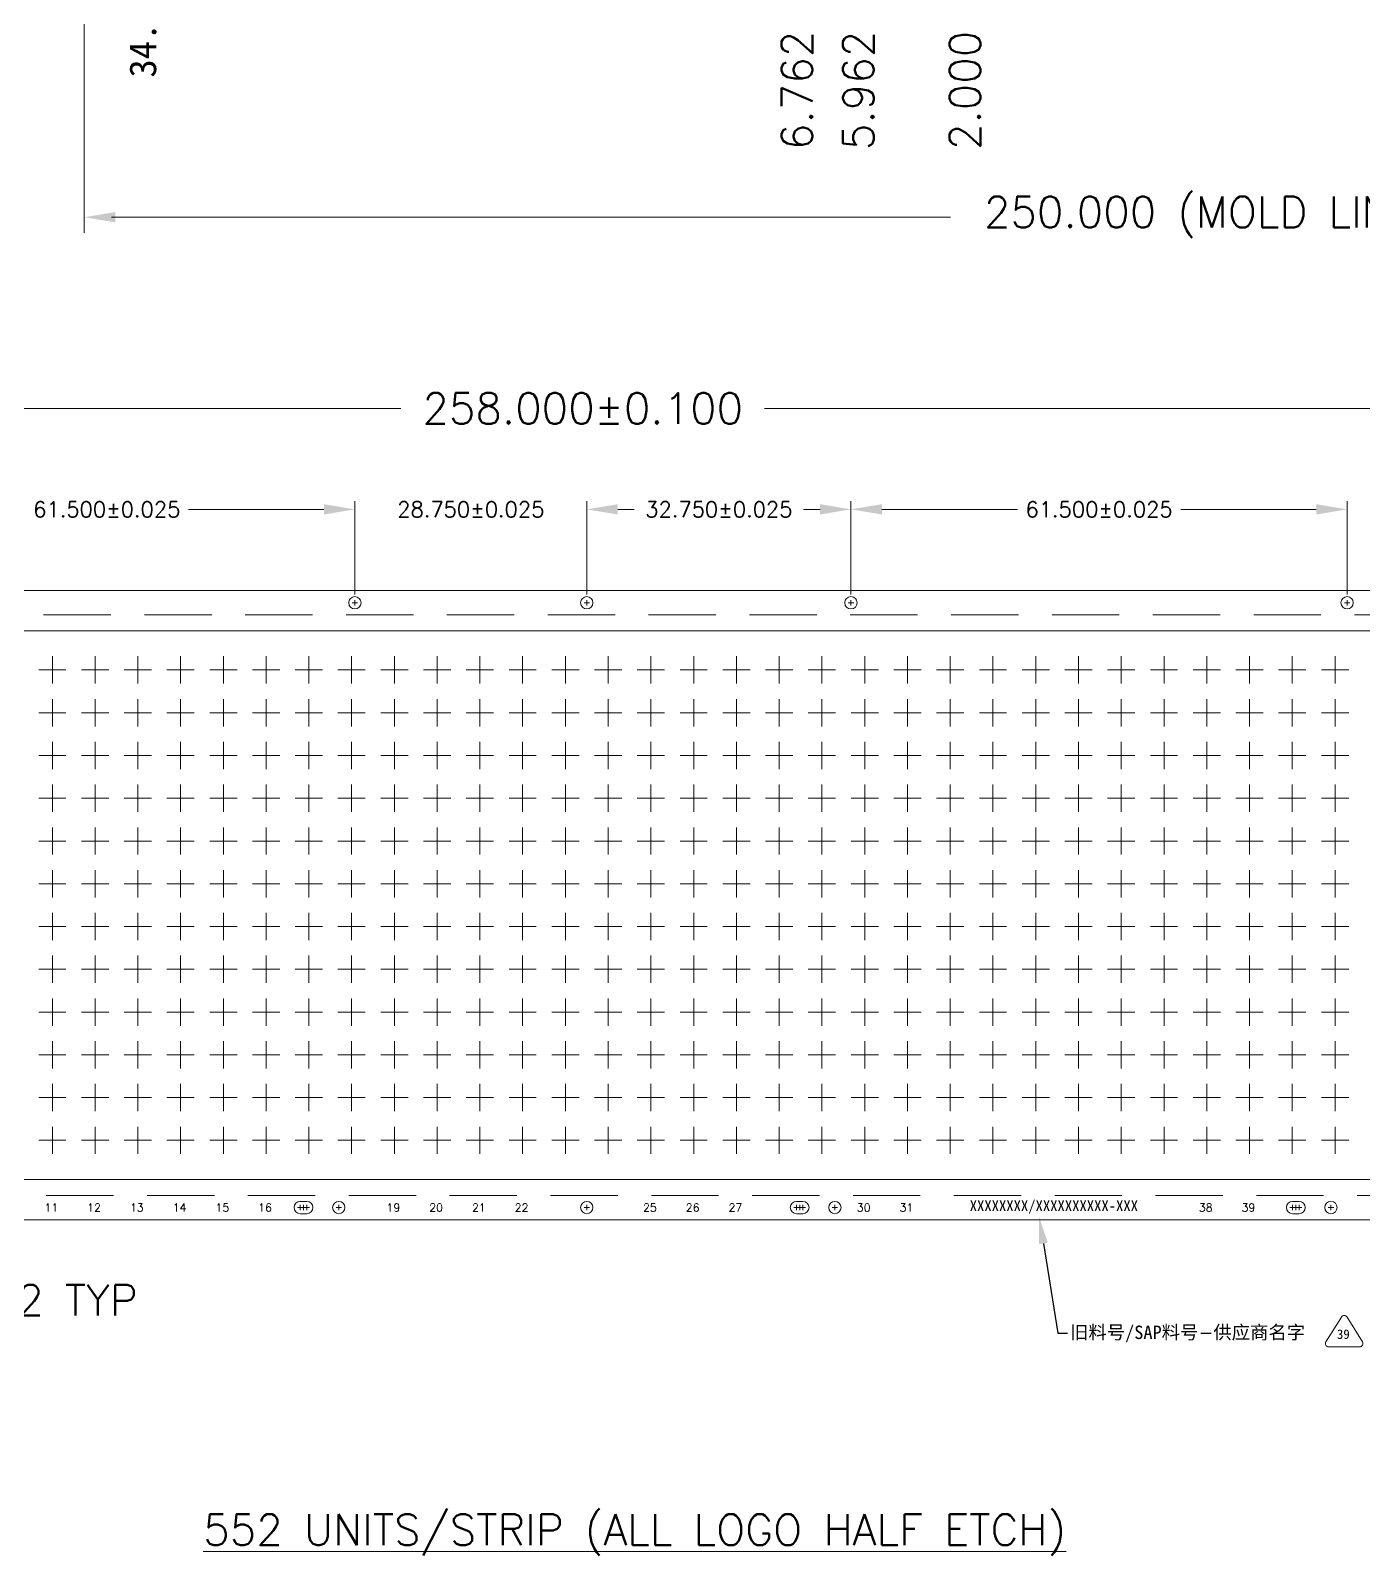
# Model space of a CAD drawing. Extents: x 360 to 479, y -156 to -9.
# Drawn here: x 385.5 to 435.1, y -156.3 to -99.6 of the extents above; entities that cross this region are included whole.
import ezdxf
from ezdxf import colors
from ezdxf.entities.mleader import LeaderData, LeaderLine
from ezdxf.math import Vec2, Vec3

# ---------------------------------------------------------------- set-up
doc = ezdxf.new("R2010")
doc.units = 0
doc.header["$LTSCALE"] = 5
doc.header["$MEASUREMENT"] = 0
doc.header["$PDMODE"] = 3
doc.linetypes.add('CENTER', pattern=[2, 1.25, -0.25, 0.25, -0.25])
doc.linetypes.add('DASHED', pattern=[0.75, 0.5, -0.25])
doc.layers.get('Defpoints').update_dxf_attribs({"linetype": 'CONTINUOUS'})
for name, color, linetype in [('1', 7, 'CONTINUOUS'), ('1D', 4, 'CONTINUOUS'), ('center', 1, 'CONTINUOUS'), ('标注', 4, 'CONTINUOUS')]:
    doc.layers.add(name, color=color, linetype=linetype)
doc.layers.add('尺寸线层', color=3, linetype='CONTINUOUS', lineweight=18)
doc.styles.add('SIMPLEX', font='SIMPLEX')
doc.styles.get("Standard").update_dxf_attribs({"font": 'romans.shx', "bigfont": 'bigfont.shx'})
doc.styles.add('宋体', font='SimSun.ttf')
doc.dimstyles.new('副本Standard', dxfattribs={"dimtxt": 0.05, "dimasz": 0.05, "dimexe": 0.07, "dimexo": 0.07, "dimgap": 0.07, "dimtad": 1, "dimzin": 1, "dimdsep": 46, "dimtxsty": 'SIMPLEX', "dimcen": 0.1, "dimclrd": 256, "dimclre": 256, "dimclrt": 256, "dimadec": 0, "dimazin": 0, "dimtfac": 1, "dimtofl": 0, "dimtmove": 0, "dimatfit": 0, "dimfxl": 1, "dimlwd": -1, "dimlwe": -1, "dimarcsym": 0})

# ---------------------------------------------------------------- blocks, each defined once
blk = doc.blocks.new('*D35')
at = {"layer": 'Defpoints', "color": 0, "transparency": 16777216}
for p in [(3239.564, -274.423), (3204.814, -346.911), (3206.996, -355.134)]:
    blk.add_point(p, dxfattribs=at)
at = {"layer": '标注', "lineweight": 0, "transparency": 16777216}
for p, q in [((3204.814, -346.936), (3204.814, -351.134)), ((3204.814, -351.134), (3206.996, -353.134)), ((3206.996, -353.134), (3206.996, -355.134))]:
    blk.add_line(p, q, dxfattribs=at)
at = {"layer": '标注', "lineweight": 0, "transparency": 16777216, "insert": (3206.996, -357.251), "char_height": 1, "attachment_point": 5, "rotation": 90, "style": '宋体'}
blk.add_mtext('34.750', dxfattribs=at)

msp = doc.modelspace()

# ---------------------------------------------------------------- linework, layer by layer
at = {"layer": '1', "lineweight": 0}
msp.add_lwpolyline([(444.4489, -143.8257), (367.6489, -143.8257), (367.3489, -143.5257), (367.3489, -140.3757), (367.9789, -140.3757, 0.4142136), (368.0989, -140.2557), (368.0989, -134.4957, 0.4142136), (367.9789, -134.3757), (367.3489, -134.3757), (367.3489, -129.8757), (367.9789, -129.8757, 0.4142136), (368.0989, -129.7557), (368.0989, -123.9957, 0.4142136), (367.9789, -123.8757), (367.3489, -123.8757), (367.3489, -120.7257), (367.6489, -120.4257), (444.4489, -120.4257)], format="xyb", dxfattribs=at)
for points in [[(395.7853, -143.6007, 1), (395.7853, -143.1435), (395.5453, -143.1435, 1), (395.5453, -143.6007)], [(414.2353, -143.6007, 1), (414.2353, -143.1435), (413.9953, -143.1435, 1), (413.9953, -143.6007)], [(432.6853, -143.6007, 1), (432.6853, -143.1435), (432.4453, -143.1435, 1), (432.4453, -143.6007)]]:
    msp.add_lwpolyline(points, format="xyb", close=True, dxfattribs=at)
for centre in [(397.5739, -120.8793), (406.1989, -120.8793), (416.0239, -120.8793), (434.4739, -120.8793), (396.9739, -143.3721), (406.1989, -143.3721), (415.4239, -143.3721), (433.8739, -143.3721)]:
    msp.add_circle(centre, 0.2286, dxfattribs=at)
at = {"layer": '1D', "lineweight": 0}
for p, q in [((397.5739, -120.9793), (397.5739, -120.7793)), ((406.1989, -120.9793), (406.1989, -120.7793)), ((416.0239, -120.9793), (416.0239, -120.7793)), ((434.4739, -120.9793), (434.4739, -120.7793)), ((397.4739, -120.8793), (397.6739, -120.8793)), ((406.0989, -120.8793), (406.2989, -120.8793)), ((415.9239, -120.8793), (416.1239, -120.8793)), ((434.3739, -120.8793), (434.5739, -120.8793)), ((395.4453, -143.3721), (395.6453, -143.3721)), ((395.5453, -143.4721), (395.5453, -143.2721)), ((395.5653, -143.3721), (395.7653, -143.3721)), ((395.6653, -143.4721), (395.6653, -143.2721)), ((395.6853, -143.3721), (395.8853, -143.3721)), ((395.7853, -143.4721), (395.7853, -143.2721)), ((396.8739, -143.3721), (397.0739, -143.3721)), ((396.9739, -143.4721), (396.9739, -143.2721)), ((406.0989, -143.3721), (406.2989, -143.3721)), ((406.1989, -143.4721), (406.1989, -143.2721)), ((413.8953, -143.3721), (414.0953, -143.3721)), ((413.9953, -143.4721), (413.9953, -143.2721)), ((414.0153, -143.3721), (414.2153, -143.3721)), ((414.1153, -143.4721), (414.1153, -143.2721)), ((414.1353, -143.3721), (414.3353, -143.3721)), ((414.2353, -143.4721), (414.2353, -143.2721)), ((415.3239, -143.3721), (415.5239, -143.3721)), ((415.4239, -143.4721), (415.4239, -143.2721)), ((432.3453, -143.3721), (432.5453, -143.3721)), ((432.4453, -143.4721), (432.4453, -143.2721)), ((432.4653, -143.3721), (432.6653, -143.3721)), ((432.5653, -143.4721), (432.5653, -143.2721)), ((432.5853, -143.3721), (432.7853, -143.3721)), ((432.6853, -143.4721), (432.6853, -143.2721)), ((433.7739, -143.3721), (433.9739, -143.3721)), ((433.8739, -143.4721), (433.8739, -143.2721))]:
    msp.add_line(p, q, dxfattribs=at)
at = {"layer": '1D', "linetype": 'DASHED', "lineweight": 0}
msp.add_lwpolyline([(444.7489, -121.3257), (367.3489, -121.3257), (367.3489, -142.9257), (444.7489, -142.9257)], dxfattribs=at)
at = {"layer": '1D', "lineweight": 0}
msp.add_lwpolyline([(368.9989, -121.9257), (443.3989, -121.9257), (443.3989, -142.3257), (368.9989, -142.3257)], close=True, dxfattribs=at)
at = {"layer": 'center', "linetype": 'CENTER', "lineweight": 0}
for p, q in [((386.3239, -122.8735), (386.3239, -123.8879)), ((387.9139, -122.8735), (387.9139, -123.8879)), ((389.5039, -122.8735), (389.5039, -123.8879)), ((391.0939, -122.8735), (391.0939, -123.8879)), ((392.6839, -122.8735), (392.6839, -123.8879)), ((394.2739, -122.8735), (394.2739, -123.8879)), ((395.8639, -122.8735), (395.8639, -123.8879)), ((397.4539, -122.8735), (397.4539, -123.8879)), ((399.0439, -122.8735), (399.0439, -123.8879)), ((400.6339, -122.8735), (400.6339, -123.8879)), ((402.2239, -122.8735), (402.2239, -123.8879)), ((403.8139, -122.8735), (403.8139, -123.8879)), ((405.4039, -122.8735), (405.4039, -123.8879)), ((406.9939, -122.8735), (406.9939, -123.8879)), ((408.5839, -122.8735), (408.5839, -123.8879)), ((410.1739, -122.8735), (410.1739, -123.8879)), ((411.7639, -122.8735), (411.7639, -123.8879)), ((413.3539, -122.8735), (413.3539, -123.8879)), ((414.9439, -122.8735), (414.9439, -123.8879)), ((416.5339, -122.8735), (416.5339, -123.8879)), ((418.1239, -122.8735), (418.1239, -123.8879)), ((419.7139, -122.8735), (419.7139, -123.8879)), ((421.3039, -122.8735), (421.3039, -123.8879)), ((422.8939, -122.8735), (422.8939, -123.8879)), ((424.4839, -122.8735), (424.4839, -123.8879)), ((426.0739, -122.8735), (426.0739, -123.8879)), ((427.6639, -122.8735), (427.6639, -123.8879)), ((429.2539, -122.8735), (429.2539, -123.8879)), ((430.8439, -122.8735), (430.8439, -123.8879)), ((432.4339, -122.8735), (432.4339, -123.8879)), ((434.0239, -122.8735), (434.0239, -123.8879)), ((385.8167, -123.3807), (386.8311, -123.3807)), ((387.4067, -123.3807), (388.4211, -123.3807)), ((388.9967, -123.3807), (390.0111, -123.3807)), ((390.5867, -123.3807), (391.6011, -123.3807)), ((392.1767, -123.3807), (393.1911, -123.3807)), ((393.7667, -123.3807), (394.7811, -123.3807)), ((395.3567, -123.3807), (396.3711, -123.3807)), ((396.9467, -123.3807), (397.9611, -123.3807)), ((398.5367, -123.3807), (399.5511, -123.3807)), ((400.1267, -123.3807), (401.1411, -123.3807)), ((401.7167, -123.3807), (402.7311, -123.3807)), ((403.3067, -123.3807), (404.3211, -123.3807)), ((404.8967, -123.3807), (405.9111, -123.3807)), ((406.4867, -123.3807), (407.5011, -123.3807)), ((408.0767, -123.3807), (409.0911, -123.3807)), ((409.6667, -123.3807), (410.6811, -123.3807)), ((411.2567, -123.3807), (412.2711, -123.3807)), ((412.8467, -123.3807), (413.8611, -123.3807)), ((414.4367, -123.3807), (415.4511, -123.3807)), ((416.0267, -123.3807), (417.0411, -123.3807)), ((417.6167, -123.3807), (418.6311, -123.3807)), ((419.2067, -123.3807), (420.2211, -123.3807)), ((420.7967, -123.3807), (421.8111, -123.3807)), ((422.3867, -123.3807), (423.4011, -123.3807)), ((423.9767, -123.3807), (424.9911, -123.3807)), ((425.5667, -123.3807), (426.5811, -123.3807)), ((427.1567, -123.3807), (428.1711, -123.3807)), ((428.7467, -123.3807), (429.7611, -123.3807)), ((430.3367, -123.3807), (431.3511, -123.3807)), ((431.9267, -123.3807), (432.9411, -123.3807)), ((433.5167, -123.3807), (434.5311, -123.3807)), ((386.3239, -124.4635), (386.3239, -125.4779)), ((387.9139, -124.4635), (387.9139, -125.4779)), ((389.5039, -124.4635), (389.5039, -125.4779)), ((391.0939, -124.4635), (391.0939, -125.4779)), ((392.6839, -124.4635), (392.6839, -125.4779)), ((394.2739, -124.4635), (394.2739, -125.4779)), ((395.8639, -124.4635), (395.8639, -125.4779)), ((397.4539, -124.4635), (397.4539, -125.4779)), ((399.0439, -124.4635), (399.0439, -125.4779)), ((400.6339, -124.4635), (400.6339, -125.4779)), ((402.2239, -124.4635), (402.2239, -125.4779)), ((403.8139, -124.4635), (403.8139, -125.4779)), ((405.4039, -124.4635), (405.4039, -125.4779)), ((406.9939, -124.4635), (406.9939, -125.4779)), ((408.5839, -124.4635), (408.5839, -125.4779)), ((410.1739, -124.4635), (410.1739, -125.4779)), ((411.7639, -124.4635), (411.7639, -125.4779)), ((413.3539, -124.4635), (413.3539, -125.4779)), ((414.9439, -124.4635), (414.9439, -125.4779)), ((416.5339, -124.4635), (416.5339, -125.4779)), ((418.1239, -124.4635), (418.1239, -125.4779)), ((419.7139, -124.4635), (419.7139, -125.4779)), ((421.3039, -124.4635), (421.3039, -125.4779)), ((422.8939, -124.4635), (422.8939, -125.4779)), ((424.4839, -124.4635), (424.4839, -125.4779)), ((426.0739, -124.4635), (426.0739, -125.4779)), ((427.6639, -124.4635), (427.6639, -125.4779)), ((429.2539, -124.4635), (429.2539, -125.4779)), ((430.8439, -124.4635), (430.8439, -125.4779)), ((432.4339, -124.4635), (432.4339, -125.4779)), ((434.0239, -124.4635), (434.0239, -125.4779)), ((385.8167, -124.9707), (386.8311, -124.9707)), ((387.4067, -124.9707), (388.4211, -124.9707)), ((388.9967, -124.9707), (390.0111, -124.9707)), ((390.5867, -124.9707), (391.6011, -124.9707)), ((392.1767, -124.9707), (393.1911, -124.9707)), ((393.7667, -124.9707), (394.7811, -124.9707)), ((395.3567, -124.9707), (396.3711, -124.9707)), ((396.9467, -124.9707), (397.9611, -124.9707)), ((398.5367, -124.9707), (399.5511, -124.9707)), ((400.1267, -124.9707), (401.1411, -124.9707)), ((401.7167, -124.9707), (402.7311, -124.9707)), ((403.3067, -124.9707), (404.3211, -124.9707)), ((404.8967, -124.9707), (405.9111, -124.9707)), ((406.4867, -124.9707), (407.5011, -124.9707)), ((408.0767, -124.9707), (409.0911, -124.9707)), ((409.6667, -124.9707), (410.6811, -124.9707)), ((411.2567, -124.9707), (412.2711, -124.9707)), ((412.8467, -124.9707), (413.8611, -124.9707)), ((414.4367, -124.9707), (415.4511, -124.9707)), ((416.0267, -124.9707), (417.0411, -124.9707)), ((417.6167, -124.9707), (418.6311, -124.9707)), ((419.2067, -124.9707), (420.2211, -124.9707)), ((420.7967, -124.9707), (421.8111, -124.9707)), ((422.3867, -124.9707), (423.4011, -124.9707)), ((423.9767, -124.9707), (424.9911, -124.9707)), ((425.5667, -124.9707), (426.5811, -124.9707)), ((427.1567, -124.9707), (428.1711, -124.9707)), ((428.7467, -124.9707), (429.7611, -124.9707)), ((430.3367, -124.9707), (431.3511, -124.9707)), ((431.9267, -124.9707), (432.9411, -124.9707)), ((433.5167, -124.9707), (434.5311, -124.9707)), ((386.3239, -126.0535), (386.3239, -127.0679)), ((387.9139, -126.0535), (387.9139, -127.0679)), ((389.5039, -126.0535), (389.5039, -127.0679)), ((391.0939, -126.0535), (391.0939, -127.0679)), ((392.6839, -126.0535), (392.6839, -127.0679)), ((394.2739, -126.0535), (394.2739, -127.0679)), ((395.8639, -126.0535), (395.8639, -127.0679)), ((397.4539, -126.0535), (397.4539, -127.0679)), ((399.0439, -126.0535), (399.0439, -127.0679)), ((400.6339, -126.0535), (400.6339, -127.0679)), ((402.2239, -126.0535), (402.2239, -127.0679)), ((403.8139, -126.0535), (403.8139, -127.0679)), ((405.4039, -126.0535), (405.4039, -127.0679)), ((406.9939, -126.0535), (406.9939, -127.0679)), ((408.5839, -126.0535), (408.5839, -127.0679)), ((410.1739, -126.0535), (410.1739, -127.0679)), ((411.7639, -126.0535), (411.7639, -127.0679)), ((413.3539, -126.0535), (413.3539, -127.0679)), ((414.9439, -126.0535), (414.9439, -127.0679)), ((416.5339, -126.0535), (416.5339, -127.0679)), ((418.1239, -126.0535), (418.1239, -127.0679)), ((419.7139, -126.0535), (419.7139, -127.0679)), ((421.3039, -126.0535), (421.3039, -127.0679)), ((422.8939, -126.0535), (422.8939, -127.0679)), ((424.4839, -126.0535), (424.4839, -127.0679)), ((426.0739, -126.0535), (426.0739, -127.0679)), ((427.6639, -126.0535), (427.6639, -127.0679)), ((429.2539, -126.0535), (429.2539, -127.0679)), ((430.8439, -126.0535), (430.8439, -127.0679)), ((432.4339, -126.0535), (432.4339, -127.0679)), ((434.0239, -126.0535), (434.0239, -127.0679)), ((385.8167, -126.5607), (386.8311, -126.5607)), ((387.4067, -126.5607), (388.4211, -126.5607)), ((388.9967, -126.5607), (390.0111, -126.5607)), ((390.5867, -126.5607), (391.6011, -126.5607)), ((392.1767, -126.5607), (393.1911, -126.5607)), ((393.7667, -126.5607), (394.7811, -126.5607)), ((395.3567, -126.5607), (396.3711, -126.5607)), ((396.9467, -126.5607), (397.9611, -126.5607)), ((398.5367, -126.5607), (399.5511, -126.5607)), ((400.1267, -126.5607), (401.1411, -126.5607)), ((401.7167, -126.5607), (402.7311, -126.5607)), ((403.3067, -126.5607), (404.3211, -126.5607)), ((404.8967, -126.5607), (405.9111, -126.5607)), ((406.4867, -126.5607), (407.5011, -126.5607)), ((408.0767, -126.5607), (409.0911, -126.5607)), ((409.6667, -126.5607), (410.6811, -126.5607)), ((411.2567, -126.5607), (412.2711, -126.5607)), ((412.8467, -126.5607), (413.8611, -126.5607)), ((414.4367, -126.5607), (415.4511, -126.5607)), ((416.0267, -126.5607), (417.0411, -126.5607)), ((417.6167, -126.5607), (418.6311, -126.5607)), ((419.2067, -126.5607), (420.2211, -126.5607)), ((420.7967, -126.5607), (421.8111, -126.5607)), ((422.3867, -126.5607), (423.4011, -126.5607)), ((423.9767, -126.5607), (424.9911, -126.5607)), ((425.5667, -126.5607), (426.5811, -126.5607)), ((427.1567, -126.5607), (428.1711, -126.5607)), ((428.7467, -126.5607), (429.7611, -126.5607)), ((430.3367, -126.5607), (431.3511, -126.5607)), ((431.9267, -126.5607), (432.9411, -126.5607)), ((433.5167, -126.5607), (434.5311, -126.5607)), ((385.8167, -128.1507), (386.8311, -128.1507)), ((386.3239, -127.6435), (386.3239, -128.6579)), ((387.4067, -128.1507), (388.4211, -128.1507)), ((387.9139, -127.6435), (387.9139, -128.6579)), ((388.9967, -128.1507), (390.0111, -128.1507)), ((389.5039, -127.6435), (389.5039, -128.6579)), ((390.5867, -128.1507), (391.6011, -128.1507)), ((391.0939, -127.6435), (391.0939, -128.6579)), ((392.1767, -128.1507), (393.1911, -128.1507)), ((392.6839, -127.6435), (392.6839, -128.6579)), ((393.7667, -128.1507), (394.7811, -128.1507)), ((394.2739, -127.6435), (394.2739, -128.6579)), ((395.3567, -128.1507), (396.3711, -128.1507)), ((395.8639, -127.6435), (395.8639, -128.6579)), ((396.9467, -128.1507), (397.9611, -128.1507)), ((397.4539, -127.6435), (397.4539, -128.6579)), ((398.5367, -128.1507), (399.5511, -128.1507)), ((399.0439, -127.6435), (399.0439, -128.6579)), ((400.1267, -128.1507), (401.1411, -128.1507)), ((400.6339, -127.6435), (400.6339, -128.6579)), ((401.7167, -128.1507), (402.7311, -128.1507)), ((402.2239, -127.6435), (402.2239, -128.6579)), ((403.3067, -128.1507), (404.3211, -128.1507)), ((403.8139, -127.6435), (403.8139, -128.6579)), ((404.8967, -128.1507), (405.9111, -128.1507)), ((405.4039, -127.6435), (405.4039, -128.6579)), ((406.4867, -128.1507), (407.5011, -128.1507)), ((406.9939, -127.6435), (406.9939, -128.6579)), ((408.0767, -128.1507), (409.0911, -128.1507)), ((408.5839, -127.6435), (408.5839, -128.6579)), ((409.6667, -128.1507), (410.6811, -128.1507)), ((410.1739, -127.6435), (410.1739, -128.6579)), ((411.2567, -128.1507), (412.2711, -128.1507)), ((411.7639, -127.6435), (411.7639, -128.6579)), ((412.8467, -128.1507), (413.8611, -128.1507)), ((413.3539, -127.6435), (413.3539, -128.6579)), ((414.4367, -128.1507), (415.4511, -128.1507)), ((414.9439, -127.6435), (414.9439, -128.6579)), ((416.0267, -128.1507), (417.0411, -128.1507)), ((416.5339, -127.6435), (416.5339, -128.6579)), ((417.6167, -128.1507), (418.6311, -128.1507)), ((418.1239, -127.6435), (418.1239, -128.6579)), ((419.2067, -128.1507), (420.2211, -128.1507)), ((419.7139, -127.6435), (419.7139, -128.6579)), ((420.7967, -128.1507), (421.8111, -128.1507)), ((421.3039, -127.6435), (421.3039, -128.6579)), ((422.3867, -128.1507), (423.4011, -128.1507)), ((422.8939, -127.6435), (422.8939, -128.6579)), ((423.9767, -128.1507), (424.9911, -128.1507)), ((424.4839, -127.6435), (424.4839, -128.6579)), ((425.5667, -128.1507), (426.5811, -128.1507)), ((426.0739, -127.6435), (426.0739, -128.6579)), ((427.1567, -128.1507), (428.1711, -128.1507)), ((427.6639, -127.6435), (427.6639, -128.6579)), ((428.7467, -128.1507), (429.7611, -128.1507)), ((429.2539, -127.6435), (429.2539, -128.6579)), ((430.3367, -128.1507), (431.3511, -128.1507)), ((430.8439, -127.6435), (430.8439, -128.6579)), ((431.9267, -128.1507), (432.9411, -128.1507)), ((432.4339, -127.6435), (432.4339, -128.6579)), ((433.5167, -128.1507), (434.5311, -128.1507)), ((434.0239, -127.6435), (434.0239, -128.6579)), ((386.3239, -129.2335), (386.3239, -130.2479)), ((387.9139, -129.2335), (387.9139, -130.2479)), ((389.5039, -129.2335), (389.5039, -130.2479)), ((391.0939, -129.2335), (391.0939, -130.2479)), ((392.6839, -129.2335), (392.6839, -130.2479)), ((394.2739, -129.2335), (394.2739, -130.2479)), ((395.8639, -129.2335), (395.8639, -130.2479)), ((397.4539, -129.2335), (397.4539, -130.2479)), ((399.0439, -129.2335), (399.0439, -130.2479)), ((400.6339, -129.2335), (400.6339, -130.2479)), ((402.2239, -129.2335), (402.2239, -130.2479)), ((403.8139, -129.2335), (403.8139, -130.2479)), ((405.4039, -129.2335), (405.4039, -130.2479)), ((406.9939, -129.2335), (406.9939, -130.2479)), ((408.5839, -129.2335), (408.5839, -130.2479)), ((410.1739, -129.2335), (410.1739, -130.2479)), ((411.7639, -129.2335), (411.7639, -130.2479)), ((413.3539, -129.2335), (413.3539, -130.2479)), ((414.9439, -129.2335), (414.9439, -130.2479)), ((416.5339, -129.2335), (416.5339, -130.2479)), ((418.1239, -129.2335), (418.1239, -130.2479)), ((419.7139, -129.2335), (419.7139, -130.2479)), ((421.3039, -129.2335), (421.3039, -130.2479)), ((422.8939, -129.2335), (422.8939, -130.2479)), ((424.4839, -129.2335), (424.4839, -130.2479)), ((426.0739, -129.2335), (426.0739, -130.2479)), ((427.6639, -129.2335), (427.6639, -130.2479)), ((429.2539, -129.2335), (429.2539, -130.2479)), ((430.8439, -129.2335), (430.8439, -130.2479)), ((432.4339, -129.2335), (432.4339, -130.2479)), ((434.0239, -129.2335), (434.0239, -130.2479)), ((385.8167, -129.7407), (386.8311, -129.7407)), ((387.4067, -129.7407), (388.4211, -129.7407)), ((388.9967, -129.7407), (390.0111, -129.7407)), ((390.5867, -129.7407), (391.6011, -129.7407)), ((392.1767, -129.7407), (393.1911, -129.7407)), ((393.7667, -129.7407), (394.7811, -129.7407)), ((395.3567, -129.7407), (396.3711, -129.7407)), ((396.9467, -129.7407), (397.9611, -129.7407)), ((398.5367, -129.7407), (399.5511, -129.7407)), ((400.1267, -129.7407), (401.1411, -129.7407)), ((401.7167, -129.7407), (402.7311, -129.7407)), ((403.3067, -129.7407), (404.3211, -129.7407)), ((404.8967, -129.7407), (405.9111, -129.7407)), ((406.4867, -129.7407), (407.5011, -129.7407)), ((408.0767, -129.7407), (409.0911, -129.7407)), ((409.6667, -129.7407), (410.6811, -129.7407)), ((411.2567, -129.7407), (412.2711, -129.7407)), ((412.8467, -129.7407), (413.8611, -129.7407)), ((414.4367, -129.7407), (415.4511, -129.7407)), ((416.0267, -129.7407), (417.0411, -129.7407)), ((417.6167, -129.7407), (418.6311, -129.7407)), ((419.2067, -129.7407), (420.2211, -129.7407)), ((420.7967, -129.7407), (421.8111, -129.7407)), ((422.3867, -129.7407), (423.4011, -129.7407)), ((423.9767, -129.7407), (424.9911, -129.7407)), ((425.5667, -129.7407), (426.5811, -129.7407)), ((427.1567, -129.7407), (428.1711, -129.7407)), ((428.7467, -129.7407), (429.7611, -129.7407)), ((430.3367, -129.7407), (431.3511, -129.7407)), ((431.9267, -129.7407), (432.9411, -129.7407)), ((433.5167, -129.7407), (434.5311, -129.7407)), ((386.3239, -130.8235), (386.3239, -131.8379)), ((387.9139, -130.8235), (387.9139, -131.8379)), ((389.5039, -130.8235), (389.5039, -131.8379)), ((391.0939, -130.8235), (391.0939, -131.8379)), ((392.6839, -130.8235), (392.6839, -131.8379)), ((394.2739, -130.8235), (394.2739, -131.8379)), ((395.8639, -130.8235), (395.8639, -131.8379)), ((397.4539, -130.8235), (397.4539, -131.8379)), ((399.0439, -130.8235), (399.0439, -131.8379)), ((400.6339, -130.8235), (400.6339, -131.8379)), ((402.2239, -130.8235), (402.2239, -131.8379)), ((403.8139, -130.8235), (403.8139, -131.8379)), ((405.4039, -130.8235), (405.4039, -131.8379)), ((406.9939, -130.8235), (406.9939, -131.8379)), ((408.5839, -130.8235), (408.5839, -131.8379)), ((410.1739, -130.8235), (410.1739, -131.8379)), ((411.7639, -130.8235), (411.7639, -131.8379)), ((413.3539, -130.8235), (413.3539, -131.8379)), ((414.9439, -130.8235), (414.9439, -131.8379)), ((416.5339, -130.8235), (416.5339, -131.8379)), ((418.1239, -130.8235), (418.1239, -131.8379)), ((419.7139, -130.8235), (419.7139, -131.8379)), ((421.3039, -130.8235), (421.3039, -131.8379)), ((422.8939, -130.8235), (422.8939, -131.8379)), ((424.4839, -130.8235), (424.4839, -131.8379)), ((426.0739, -130.8235), (426.0739, -131.8379)), ((427.6639, -130.8235), (427.6639, -131.8379)), ((429.2539, -130.8235), (429.2539, -131.8379)), ((430.8439, -130.8235), (430.8439, -131.8379)), ((432.4339, -130.8235), (432.4339, -131.8379)), ((434.0239, -130.8235), (434.0239, -131.8379)), ((385.8167, -131.3307), (386.8311, -131.3307)), ((387.4067, -131.3307), (388.4211, -131.3307)), ((388.9967, -131.3307), (390.0111, -131.3307)), ((390.5867, -131.3307), (391.6011, -131.3307)), ((392.1767, -131.3307), (393.1911, -131.3307)), ((393.7667, -131.3307), (394.7811, -131.3307)), ((395.3567, -131.3307), (396.3711, -131.3307)), ((396.9467, -131.3307), (397.9611, -131.3307)), ((398.5367, -131.3307), (399.5511, -131.3307)), ((400.1267, -131.3307), (401.1411, -131.3307)), ((401.7167, -131.3307), (402.7311, -131.3307)), ((403.3067, -131.3307), (404.3211, -131.3307)), ((404.8967, -131.3307), (405.9111, -131.3307)), ((406.4867, -131.3307), (407.5011, -131.3307)), ((408.0767, -131.3307), (409.0911, -131.3307)), ((409.6667, -131.3307), (410.6811, -131.3307)), ((411.2567, -131.3307), (412.2711, -131.3307)), ((412.8467, -131.3307), (413.8611, -131.3307)), ((414.4367, -131.3307), (415.4511, -131.3307)), ((416.0267, -131.3307), (417.0411, -131.3307)), ((417.6167, -131.3307), (418.6311, -131.3307)), ((419.2067, -131.3307), (420.2211, -131.3307)), ((420.7967, -131.3307), (421.8111, -131.3307)), ((422.3867, -131.3307), (423.4011, -131.3307)), ((423.9767, -131.3307), (424.9911, -131.3307)), ((425.5667, -131.3307), (426.5811, -131.3307)), ((427.1567, -131.3307), (428.1711, -131.3307)), ((428.7467, -131.3307), (429.7611, -131.3307)), ((430.3367, -131.3307), (431.3511, -131.3307)), ((431.9267, -131.3307), (432.9411, -131.3307)), ((433.5167, -131.3307), (434.5311, -131.3307)), ((386.3239, -132.4135), (386.3239, -133.4279)), ((387.9139, -132.4135), (387.9139, -133.4279)), ((389.5039, -132.4135), (389.5039, -133.4279)), ((391.0939, -132.4135), (391.0939, -133.4279)), ((392.6839, -132.4135), (392.6839, -133.4279)), ((394.2739, -132.4135), (394.2739, -133.4279)), ((395.8639, -132.4135), (395.8639, -133.4279)), ((397.4539, -132.4135), (397.4539, -133.4279)), ((399.0439, -132.4135), (399.0439, -133.4279)), ((400.6339, -132.4135), (400.6339, -133.4279)), ((402.2239, -132.4135), (402.2239, -133.4279)), ((403.8139, -132.4135), (403.8139, -133.4279)), ((405.4039, -132.4135), (405.4039, -133.4279)), ((406.9939, -132.4135), (406.9939, -133.4279)), ((408.5839, -132.4135), (408.5839, -133.4279)), ((410.1739, -132.4135), (410.1739, -133.4279)), ((411.7639, -132.4135), (411.7639, -133.4279)), ((413.3539, -132.4135), (413.3539, -133.4279)), ((414.9439, -132.4135), (414.9439, -133.4279)), ((416.5339, -132.4135), (416.5339, -133.4279)), ((418.1239, -132.4135), (418.1239, -133.4279)), ((419.7139, -132.4135), (419.7139, -133.4279)), ((421.3039, -132.4135), (421.3039, -133.4279)), ((422.8939, -132.4135), (422.8939, -133.4279)), ((424.4839, -132.4135), (424.4839, -133.4279)), ((426.0739, -132.4135), (426.0739, -133.4279)), ((427.6639, -132.4135), (427.6639, -133.4279)), ((429.2539, -132.4135), (429.2539, -133.4279)), ((430.8439, -132.4135), (430.8439, -133.4279)), ((432.4339, -132.4135), (432.4339, -133.4279)), ((434.0239, -132.4135), (434.0239, -133.4279)), ((385.8167, -132.9207), (386.8311, -132.9207)), ((387.4067, -132.9207), (388.4211, -132.9207)), ((388.9967, -132.9207), (390.0111, -132.9207)), ((390.5867, -132.9207), (391.6011, -132.9207)), ((392.1767, -132.9207), (393.1911, -132.9207)), ((393.7667, -132.9207), (394.7811, -132.9207)), ((395.3567, -132.9207), (396.3711, -132.9207)), ((396.9467, -132.9207), (397.9611, -132.9207)), ((398.5367, -132.9207), (399.5511, -132.9207)), ((400.1267, -132.9207), (401.1411, -132.9207)), ((401.7167, -132.9207), (402.7311, -132.9207)), ((403.3067, -132.9207), (404.3211, -132.9207)), ((404.8967, -132.9207), (405.9111, -132.9207)), ((406.4867, -132.9207), (407.5011, -132.9207)), ((408.0767, -132.9207), (409.0911, -132.9207)), ((409.6667, -132.9207), (410.6811, -132.9207)), ((411.2567, -132.9207), (412.2711, -132.9207)), ((412.8467, -132.9207), (413.8611, -132.9207)), ((414.4367, -132.9207), (415.4511, -132.9207)), ((416.0267, -132.9207), (417.0411, -132.9207)), ((417.6167, -132.9207), (418.6311, -132.9207)), ((419.2067, -132.9207), (420.2211, -132.9207)), ((420.7967, -132.9207), (421.8111, -132.9207)), ((422.3867, -132.9207), (423.4011, -132.9207)), ((423.9767, -132.9207), (424.9911, -132.9207)), ((425.5667, -132.9207), (426.5811, -132.9207)), ((427.1567, -132.9207), (428.1711, -132.9207)), ((428.7467, -132.9207), (429.7611, -132.9207)), ((430.3367, -132.9207), (431.3511, -132.9207)), ((431.9267, -132.9207), (432.9411, -132.9207)), ((433.5167, -132.9207), (434.5311, -132.9207)), ((386.3239, -134.0035), (386.3239, -135.0179)), ((387.9139, -134.0035), (387.9139, -135.0179)), ((389.5039, -134.0035), (389.5039, -135.0179)), ((391.0939, -134.0035), (391.0939, -135.0179)), ((392.6839, -134.0035), (392.6839, -135.0179)), ((394.2739, -134.0035), (394.2739, -135.0179)), ((395.8639, -134.0035), (395.8639, -135.0179)), ((397.4539, -134.0035), (397.4539, -135.0179)), ((399.0439, -134.0035), (399.0439, -135.0179)), ((400.6339, -134.0035), (400.6339, -135.0179)), ((402.2239, -134.0035), (402.2239, -135.0179)), ((403.8139, -134.0035), (403.8139, -135.0179)), ((405.4039, -134.0035), (405.4039, -135.0179)), ((406.9939, -134.0035), (406.9939, -135.0179)), ((408.5839, -134.0035), (408.5839, -135.0179)), ((410.1739, -134.0035), (410.1739, -135.0179)), ((411.7639, -134.0035), (411.7639, -135.0179)), ((413.3539, -134.0035), (413.3539, -135.0179)), ((414.9439, -134.0035), (414.9439, -135.0179)), ((416.5339, -134.0035), (416.5339, -135.0179)), ((418.1239, -134.0035), (418.1239, -135.0179)), ((419.7139, -134.0035), (419.7139, -135.0179)), ((421.3039, -134.0035), (421.3039, -135.0179)), ((422.8939, -134.0035), (422.8939, -135.0179)), ((424.4839, -134.0035), (424.4839, -135.0179)), ((426.0739, -134.0035), (426.0739, -135.0179)), ((427.6639, -134.0035), (427.6639, -135.0179)), ((429.2539, -134.0035), (429.2539, -135.0179)), ((430.8439, -134.0035), (430.8439, -135.0179)), ((432.4339, -134.0035), (432.4339, -135.0179)), ((434.0239, -134.0035), (434.0239, -135.0179)), ((385.8167, -134.5107), (386.8311, -134.5107)), ((387.4067, -134.5107), (388.4211, -134.5107)), ((388.9967, -134.5107), (390.0111, -134.5107)), ((390.5867, -134.5107), (391.6011, -134.5107)), ((392.1767, -134.5107), (393.1911, -134.5107)), ((393.7667, -134.5107), (394.7811, -134.5107)), ((395.3567, -134.5107), (396.3711, -134.5107)), ((396.9467, -134.5107), (397.9611, -134.5107)), ((398.5367, -134.5107), (399.5511, -134.5107)), ((400.1267, -134.5107), (401.1411, -134.5107)), ((401.7167, -134.5107), (402.7311, -134.5107)), ((403.3067, -134.5107), (404.3211, -134.5107)), ((404.8967, -134.5107), (405.9111, -134.5107)), ((406.4867, -134.5107), (407.5011, -134.5107)), ((408.0767, -134.5107), (409.0911, -134.5107)), ((409.6667, -134.5107), (410.6811, -134.5107)), ((411.2567, -134.5107), (412.2711, -134.5107)), ((412.8467, -134.5107), (413.8611, -134.5107)), ((414.4367, -134.5107), (415.4511, -134.5107)), ((416.0267, -134.5107), (417.0411, -134.5107)), ((417.6167, -134.5107), (418.6311, -134.5107)), ((419.2067, -134.5107), (420.2211, -134.5107)), ((420.7967, -134.5107), (421.8111, -134.5107)), ((422.3867, -134.5107), (423.4011, -134.5107)), ((423.9767, -134.5107), (424.9911, -134.5107)), ((425.5667, -134.5107), (426.5811, -134.5107)), ((427.1567, -134.5107), (428.1711, -134.5107)), ((428.7467, -134.5107), (429.7611, -134.5107)), ((430.3367, -134.5107), (431.3511, -134.5107)), ((431.9267, -134.5107), (432.9411, -134.5107)), ((433.5167, -134.5107), (434.5311, -134.5107)), ((386.3239, -135.5935), (386.3239, -136.6079)), ((387.9139, -135.5935), (387.9139, -136.6079)), ((389.5039, -135.5935), (389.5039, -136.6079)), ((391.0939, -135.5935), (391.0939, -136.6079)), ((392.6839, -135.5935), (392.6839, -136.6079)), ((394.2739, -135.5935), (394.2739, -136.6079)), ((395.8639, -135.5935), (395.8639, -136.6079)), ((397.4539, -135.5935), (397.4539, -136.6079)), ((399.0439, -135.5935), (399.0439, -136.6079)), ((400.6339, -135.5935), (400.6339, -136.6079)), ((402.2239, -135.5935), (402.2239, -136.6079)), ((403.8139, -135.5935), (403.8139, -136.6079)), ((405.4039, -135.5935), (405.4039, -136.6079)), ((406.9939, -135.5935), (406.9939, -136.6079)), ((408.5839, -135.5935), (408.5839, -136.6079)), ((410.1739, -135.5935), (410.1739, -136.6079)), ((411.7639, -135.5935), (411.7639, -136.6079)), ((413.3539, -135.5935), (413.3539, -136.6079)), ((414.9439, -135.5935), (414.9439, -136.6079)), ((416.5339, -135.5935), (416.5339, -136.6079)), ((418.1239, -135.5935), (418.1239, -136.6079)), ((419.7139, -135.5935), (419.7139, -136.6079)), ((421.3039, -135.5935), (421.3039, -136.6079)), ((422.8939, -135.5935), (422.8939, -136.6079)), ((424.4839, -135.5935), (424.4839, -136.6079)), ((426.0739, -135.5935), (426.0739, -136.6079)), ((427.6639, -135.5935), (427.6639, -136.6079)), ((429.2539, -135.5935), (429.2539, -136.6079)), ((430.8439, -135.5935), (430.8439, -136.6079)), ((432.4339, -135.5935), (432.4339, -136.6079)), ((434.0239, -135.5935), (434.0239, -136.6079)), ((385.8167, -136.1007), (386.8311, -136.1007)), ((387.4067, -136.1007), (388.4211, -136.1007)), ((388.9967, -136.1007), (390.0111, -136.1007)), ((390.5867, -136.1007), (391.6011, -136.1007)), ((392.1767, -136.1007), (393.1911, -136.1007)), ((393.7667, -136.1007), (394.7811, -136.1007)), ((395.3567, -136.1007), (396.3711, -136.1007)), ((396.9467, -136.1007), (397.9611, -136.1007)), ((398.5367, -136.1007), (399.5511, -136.1007)), ((400.1267, -136.1007), (401.1411, -136.1007)), ((401.7167, -136.1007), (402.7311, -136.1007)), ((403.3067, -136.1007), (404.3211, -136.1007)), ((404.8967, -136.1007), (405.9111, -136.1007)), ((406.4867, -136.1007), (407.5011, -136.1007)), ((408.0767, -136.1007), (409.0911, -136.1007)), ((409.6667, -136.1007), (410.6811, -136.1007)), ((411.2567, -136.1007), (412.2711, -136.1007)), ((412.8467, -136.1007), (413.8611, -136.1007)), ((414.4367, -136.1007), (415.4511, -136.1007)), ((416.0267, -136.1007), (417.0411, -136.1007)), ((417.6167, -136.1007), (418.6311, -136.1007)), ((419.2067, -136.1007), (420.2211, -136.1007)), ((420.7967, -136.1007), (421.8111, -136.1007)), ((422.3867, -136.1007), (423.4011, -136.1007)), ((423.9767, -136.1007), (424.9911, -136.1007)), ((425.5667, -136.1007), (426.5811, -136.1007)), ((427.1567, -136.1007), (428.1711, -136.1007)), ((428.7467, -136.1007), (429.7611, -136.1007)), ((430.3367, -136.1007), (431.3511, -136.1007)), ((431.9267, -136.1007), (432.9411, -136.1007)), ((433.5167, -136.1007), (434.5311, -136.1007)), ((386.3239, -137.1835), (386.3239, -138.1979)), ((387.9139, -137.1835), (387.9139, -138.1979)), ((389.5039, -137.1835), (389.5039, -138.1979)), ((391.0939, -137.1835), (391.0939, -138.1979)), ((392.6839, -137.1835), (392.6839, -138.1979)), ((394.2739, -137.1835), (394.2739, -138.1979)), ((395.8639, -137.1835), (395.8639, -138.1979)), ((397.4539, -137.1835), (397.4539, -138.1979)), ((399.0439, -137.1835), (399.0439, -138.1979)), ((400.6339, -137.1835), (400.6339, -138.1979)), ((402.2239, -137.1835), (402.2239, -138.1979)), ((403.8139, -137.1835), (403.8139, -138.1979)), ((405.4039, -137.1835), (405.4039, -138.1979)), ((406.9939, -137.1835), (406.9939, -138.1979)), ((408.5839, -137.1835), (408.5839, -138.1979)), ((410.1739, -137.1835), (410.1739, -138.1979)), ((411.7639, -137.1835), (411.7639, -138.1979)), ((413.3539, -137.1835), (413.3539, -138.1979)), ((414.9439, -137.1835), (414.9439, -138.1979)), ((416.5339, -137.1835), (416.5339, -138.1979)), ((418.1239, -137.1835), (418.1239, -138.1979)), ((419.7139, -137.1835), (419.7139, -138.1979)), ((421.3039, -137.1835), (421.3039, -138.1979)), ((422.8939, -137.1835), (422.8939, -138.1979)), ((424.4839, -137.1835), (424.4839, -138.1979)), ((426.0739, -137.1835), (426.0739, -138.1979)), ((427.6639, -137.1835), (427.6639, -138.1979)), ((429.2539, -137.1835), (429.2539, -138.1979)), ((430.8439, -137.1835), (430.8439, -138.1979)), ((432.4339, -137.1835), (432.4339, -138.1979)), ((434.0239, -137.1835), (434.0239, -138.1979)), ((385.8167, -137.6907), (386.8311, -137.6907)), ((387.4067, -137.6907), (388.4211, -137.6907)), ((388.9967, -137.6907), (390.0111, -137.6907)), ((390.5867, -137.6907), (391.6011, -137.6907)), ((392.1767, -137.6907), (393.1911, -137.6907)), ((393.7667, -137.6907), (394.7811, -137.6907)), ((395.3567, -137.6907), (396.3711, -137.6907)), ((396.9467, -137.6907), (397.9611, -137.6907)), ((398.5367, -137.6907), (399.5511, -137.6907)), ((400.1267, -137.6907), (401.1411, -137.6907)), ((401.7167, -137.6907), (402.7311, -137.6907)), ((403.3067, -137.6907), (404.3211, -137.6907)), ((404.8967, -137.6907), (405.9111, -137.6907)), ((406.4867, -137.6907), (407.5011, -137.6907)), ((408.0767, -137.6907), (409.0911, -137.6907)), ((409.6667, -137.6907), (410.6811, -137.6907)), ((411.2567, -137.6907), (412.2711, -137.6907)), ((412.8467, -137.6907), (413.8611, -137.6907)), ((414.4367, -137.6907), (415.4511, -137.6907)), ((416.0267, -137.6907), (417.0411, -137.6907)), ((417.6167, -137.6907), (418.6311, -137.6907)), ((419.2067, -137.6907), (420.2211, -137.6907)), ((420.7967, -137.6907), (421.8111, -137.6907)), ((422.3867, -137.6907), (423.4011, -137.6907)), ((423.9767, -137.6907), (424.9911, -137.6907)), ((425.5667, -137.6907), (426.5811, -137.6907)), ((427.1567, -137.6907), (428.1711, -137.6907)), ((428.7467, -137.6907), (429.7611, -137.6907)), ((430.3367, -137.6907), (431.3511, -137.6907)), ((431.9267, -137.6907), (432.9411, -137.6907)), ((433.5167, -137.6907), (434.5311, -137.6907)), ((386.3239, -138.7735), (386.3239, -139.7879)), ((387.9139, -138.7735), (387.9139, -139.7879)), ((389.5039, -138.7735), (389.5039, -139.7879)), ((391.0939, -138.7735), (391.0939, -139.7879)), ((392.6839, -138.7735), (392.6839, -139.7879)), ((394.2739, -138.7735), (394.2739, -139.7879)), ((395.8639, -138.7735), (395.8639, -139.7879)), ((397.4539, -138.7735), (397.4539, -139.7879)), ((399.0439, -138.7735), (399.0439, -139.7879)), ((400.6339, -138.7735), (400.6339, -139.7879)), ((402.2239, -138.7735), (402.2239, -139.7879)), ((403.8139, -138.7735), (403.8139, -139.7879)), ((405.4039, -138.7735), (405.4039, -139.7879)), ((406.9939, -138.7735), (406.9939, -139.7879)), ((408.5839, -138.7735), (408.5839, -139.7879)), ((410.1739, -138.7735), (410.1739, -139.7879)), ((411.7639, -138.7735), (411.7639, -139.7879)), ((413.3539, -138.7735), (413.3539, -139.7879)), ((414.9439, -138.7735), (414.9439, -139.7879)), ((416.5339, -138.7735), (416.5339, -139.7879)), ((418.1239, -138.7735), (418.1239, -139.7879)), ((419.7139, -138.7735), (419.7139, -139.7879)), ((421.3039, -138.7735), (421.3039, -139.7879)), ((422.8939, -138.7735), (422.8939, -139.7879)), ((424.4839, -138.7735), (424.4839, -139.7879)), ((426.0739, -138.7735), (426.0739, -139.7879)), ((427.6639, -138.7735), (427.6639, -139.7879)), ((429.2539, -138.7735), (429.2539, -139.7879)), ((430.8439, -138.7735), (430.8439, -139.7879)), ((432.4339, -138.7735), (432.4339, -139.7879)), ((434.0239, -138.7735), (434.0239, -139.7879)), ((385.8167, -139.2807), (386.8311, -139.2807)), ((387.4067, -139.2807), (388.4211, -139.2807)), ((388.9967, -139.2807), (390.0111, -139.2807)), ((390.5867, -139.2807), (391.6011, -139.2807)), ((392.1767, -139.2807), (393.1911, -139.2807)), ((393.7667, -139.2807), (394.7811, -139.2807)), ((395.3567, -139.2807), (396.3711, -139.2807)), ((396.9467, -139.2807), (397.9611, -139.2807)), ((398.5367, -139.2807), (399.5511, -139.2807)), ((400.1267, -139.2807), (401.1411, -139.2807)), ((401.7167, -139.2807), (402.7311, -139.2807)), ((403.3067, -139.2807), (404.3211, -139.2807)), ((404.8967, -139.2807), (405.9111, -139.2807)), ((406.4867, -139.2807), (407.5011, -139.2807)), ((408.0767, -139.2807), (409.0911, -139.2807)), ((409.6667, -139.2807), (410.6811, -139.2807)), ((411.2567, -139.2807), (412.2711, -139.2807)), ((412.8467, -139.2807), (413.8611, -139.2807)), ((414.4367, -139.2807), (415.4511, -139.2807)), ((416.0267, -139.2807), (417.0411, -139.2807)), ((417.6167, -139.2807), (418.6311, -139.2807)), ((419.2067, -139.2807), (420.2211, -139.2807)), ((420.7967, -139.2807), (421.8111, -139.2807)), ((422.3867, -139.2807), (423.4011, -139.2807)), ((423.9767, -139.2807), (424.9911, -139.2807)), ((425.5667, -139.2807), (426.5811, -139.2807)), ((427.1567, -139.2807), (428.1711, -139.2807)), ((428.7467, -139.2807), (429.7611, -139.2807)), ((430.3367, -139.2807), (431.3511, -139.2807)), ((431.9267, -139.2807), (432.9411, -139.2807)), ((433.5167, -139.2807), (434.5311, -139.2807)), ((386.3239, -140.3635), (386.3239, -141.3779)), ((387.9139, -140.3635), (387.9139, -141.3779)), ((389.5039, -140.3635), (389.5039, -141.3779)), ((391.0939, -140.3635), (391.0939, -141.3779)), ((392.6839, -140.3635), (392.6839, -141.3779)), ((394.2739, -140.3635), (394.2739, -141.3779)), ((395.8639, -140.3635), (395.8639, -141.3779)), ((397.4539, -140.3635), (397.4539, -141.3779)), ((399.0439, -140.3635), (399.0439, -141.3779)), ((400.6339, -140.3635), (400.6339, -141.3779)), ((402.2239, -140.3635), (402.2239, -141.3779)), ((403.8139, -140.3635), (403.8139, -141.3779)), ((405.4039, -140.3635), (405.4039, -141.3779)), ((406.9939, -140.3635), (406.9939, -141.3779)), ((408.5839, -140.3635), (408.5839, -141.3779)), ((410.1739, -140.3635), (410.1739, -141.3779)), ((411.7639, -140.3635), (411.7639, -141.3779)), ((413.3539, -140.3635), (413.3539, -141.3779)), ((414.9439, -140.3635), (414.9439, -141.3779)), ((416.5339, -140.3635), (416.5339, -141.3779)), ((418.1239, -140.3635), (418.1239, -141.3779)), ((419.7139, -140.3635), (419.7139, -141.3779)), ((421.3039, -140.3635), (421.3039, -141.3779)), ((422.8939, -140.3635), (422.8939, -141.3779)), ((424.4839, -140.3635), (424.4839, -141.3779)), ((426.0739, -140.3635), (426.0739, -141.3779)), ((427.6639, -140.3635), (427.6639, -141.3779)), ((429.2539, -140.3635), (429.2539, -141.3779)), ((430.8439, -140.3635), (430.8439, -141.3779)), ((432.4339, -140.3635), (432.4339, -141.3779)), ((434.0239, -140.3635), (434.0239, -141.3779)), ((385.8167, -140.8707), (386.8311, -140.8707)), ((387.4067, -140.8707), (388.4211, -140.8707)), ((388.9967, -140.8707), (390.0111, -140.8707)), ((390.5867, -140.8707), (391.6011, -140.8707)), ((392.1767, -140.8707), (393.1911, -140.8707)), ((393.7667, -140.8707), (394.7811, -140.8707)), ((395.3567, -140.8707), (396.3711, -140.8707)), ((396.9467, -140.8707), (397.9611, -140.8707)), ((398.5367, -140.8707), (399.5511, -140.8707)), ((400.1267, -140.8707), (401.1411, -140.8707)), ((401.7167, -140.8707), (402.7311, -140.8707)), ((403.3067, -140.8707), (404.3211, -140.8707)), ((404.8967, -140.8707), (405.9111, -140.8707)), ((406.4867, -140.8707), (407.5011, -140.8707)), ((408.0767, -140.8707), (409.0911, -140.8707)), ((409.6667, -140.8707), (410.6811, -140.8707)), ((411.2567, -140.8707), (412.2711, -140.8707)), ((412.8467, -140.8707), (413.8611, -140.8707)), ((414.4367, -140.8707), (415.4511, -140.8707)), ((416.0267, -140.8707), (417.0411, -140.8707)), ((417.6167, -140.8707), (418.6311, -140.8707)), ((419.2067, -140.8707), (420.2211, -140.8707)), ((420.7967, -140.8707), (421.8111, -140.8707)), ((422.3867, -140.8707), (423.4011, -140.8707)), ((423.9767, -140.8707), (424.9911, -140.8707)), ((425.5667, -140.8707), (426.5811, -140.8707)), ((427.1567, -140.8707), (428.1711, -140.8707)), ((428.7467, -140.8707), (429.7611, -140.8707)), ((430.3367, -140.8707), (431.3511, -140.8707)), ((431.9267, -140.8707), (432.9411, -140.8707)), ((433.5167, -140.8707), (434.5311, -140.8707))]:
    msp.add_line(p, q, dxfattribs=at)
at = {"layer": '标注', "lineweight": 0}
for p, q in [((387.5131, -89.8174), (387.5131, -107.1252)), ((388.5185, -106.5455), (419.725, -106.5455)), ((368.4989, -113.6547), (399.287, -113.6547)), ((443.5989, -113.6547), (412.8108, -113.6547)), ((397.5739, -120.5793), (397.5739, -117.1079)), ((397.5739, -120.5793), (397.5739, -117.1079)), ((406.1989, -120.5793), (406.1989, -117.1079)), ((406.1989, -120.5793), (406.1989, -117.1079)), ((416.0239, -120.5793), (416.0239, -117.1079)), ((416.0239, -120.5793), (416.0239, -117.1079)), ((434.4739, -120.5793), (434.4739, -117.1079)), ((434.4739, -120.5793), (434.4739, -117.1079)), ((396.4239, -117.4079), (391.387, -117.4079)), ((396.4239, -117.4079), (395.2739, -117.4079)), ((407.3489, -117.4079), (407.9638, -117.4079)), ((407.3489, -117.4079), (407.9638, -117.4079)), ((414.8739, -117.4079), (414.259, -117.4079)), ((417.1739, -117.4079), (422.2108, -117.4079)), ((433.3239, -117.4079), (428.287, -117.4079))]:
    msp.add_line(p, q, dxfattribs=at)
at = {"layer": '标注', "color": 6, "lineweight": 0, "ltscale": 2, "elevation": -0.0359}
msp.add_lwpolyline([(434.4729, -147.4444), (435.0402, -148.3628, -0.5872916), (434.9338, -148.5536), (433.7892, -148.5536, -0.5899404), (433.6834, -148.362), (434.2606, -147.4436, -0.5551437)], format="xyb", close=True, dxfattribs=at)
at = {"layer": '标注', "lineweight": 0}
for points in [[(388.6631, -106.3538), (388.6631, -106.7371), (387.5131, -106.5455)], [(396.4239, -117.2163), (396.4239, -117.5996), (397.5739, -117.4079)], [(396.4239, -117.2163), (396.4239, -117.5996), (397.5739, -117.4079)], [(407.3489, -117.2163), (407.3489, -117.5996), (406.1989, -117.4079)], [(407.3489, -117.2163), (407.3489, -117.5996), (406.1989, -117.4079)], [(414.8739, -117.2163), (414.8739, -117.5996), (416.0239, -117.4079)], [(417.1739, -117.2163), (417.1739, -117.5996), (416.0239, -117.4079)], [(433.3239, -117.2163), (433.3239, -117.5996), (434.4739, -117.4079)]]:
    msp.add_solid(points, dxfattribs=at)

# ---------------------------------------------------------------- texts
at = {"layer": '尺寸线层', "lineweight": 0, "char_height": 0.297619, "attachment_point": 5}
for s, insert in [('{\\Fsimplex|c0;11}', (386.285, -143.3721, -0.0298)), ('{\\Fsimplex|c0;12}', (387.875, -143.3721, -0.0298)), ('{\\Fsimplex|c0;13}', (389.465, -143.3721, -0.0298)), ('{\\Fsimplex|c0;14}', (391.055, -143.3721, -0.0298)), ('{\\Fsimplex|c0;15}', (392.645, -143.3721, -0.0298)), ('{\\Fsimplex|c0;16}', (394.235, -143.3721, -0.0298)), ('{\\Fsimplex|c0;19}', (399.005, -143.3721, -0.0298)), ('{\\Fsimplex|c0;20}', (400.595, -143.3721, -0.0298)), ('{\\Fsimplex|c0;21}', (402.185, -143.3721, -0.0298)), ('{\\Fsimplex|c0;22}', (403.775, -143.3721, -0.0298)), ('{\\Fsimplex|c0;25}', (408.545, -143.3721, -0.0298)), ('{\\Fsimplex|c0;26}', (410.135, -143.3721, -0.0298)), ('{\\Fsimplex|c0;27}', (411.725, -143.3721, -0.0298)), ('{\\Fsimplex|c0;30}', (416.495, -143.3721, -0.0298)), ('{\\Fsimplex|c0;31}', (418.085, -143.3721, -0.0298)), ('{\\Fsimplex|c0;38}', (429.215, -143.3721, -0.0298)), ('{\\Fsimplex|c0;39}', (430.805, -143.3721, -0.0298))]:
    msp.add_mtext(s, dxfattribs=dict(at, insert=insert))
at = {"layer": '标注', "lineweight": 0, "char_height": 1.15, "attachment_point": 5, "rotation": 90, "style": 'SIMPLEX'}
for s, insert in [('\\A1;6.762', (414.0194, -101.8305)), ('\\A1;5.962', (416.3011, -101.8305)), ('\\A1;2.000', (420.2631, -101.8305))]:
    msp.add_mtext(s, dxfattribs=dict(at, insert=insert))
at = {"layer": '标注', "lineweight": 0, "attachment_point": 5, "style": 'SIMPLEX'}
for s, insert, char_height in [('250.000 (MOLD LINE)', (429.3461, -106.5455), 1.15), ('258.000±0.100', (406.0489, -113.6547), 1.15), ('61.500±0.025', (388.3489, -117.4079), 0.575), ('28.750±0.025', (401.8864, -117.4079), 0.575), ('32.750±0.025', (411.1114, -117.4079), 0.575), ('61.500±0.025', (425.2489, -117.4079), 0.575), ('4.362 TYP', (385.5322, -146.8156), 1.15), ('{\\Fromans,bigfont|c0;\\L552\\Fromans,bigfont|c128; UNITS/STRIP (ALL LOGO HALF ETCH)}', (407.9779, -155.5427, 0.0229), 1.15)]:
    msp.add_mtext(s, dxfattribs=dict(at, insert=insert, char_height=char_height))
at = {"layer": '标注', "color": 1, "lineweight": 0, "insert": (423.5676, -143.3525, 0.2278), "char_height": 0.4, "width": 7.52019, "attachment_point": 5, "style": '宋体'}
msp.add_mtext('{\\C4;XXXXXXXX/XXXXXXXXXX-XXX}', dxfattribs=at)
at = {"layer": '标注', "linetype": 'ByBlock', "lineweight": 0, "insert": (434.3333, -148.0829, -0.0373), "char_height": 0.35, "width": 0.484137, "attachment_point": 5, "style": '宋体'}
msp.add_mtext('39', dxfattribs=at)

# ---------------------------------------------------------------- dimensions: what is measured, and where the dimension line sits
at = {"layer": '标注', "lineweight": 0}
dim = msp.add_ordinate_dim(feature_location=(387.5131, -88.9724), offset=(2.1816, -8.223), dtype=1, origin=(422.2631, -16.4844), dimstyle='副本Standard', override={"dimtxt": 1, "dimasz": 1, "dimexo": 0.025, "dimgap": 0.05, "dimtad": 0, "dimdec": 3, "dimtxsty": '宋体', "dimlwe": 0}, dxfattribs=at)
dim.commit()
dim.dimension.update_dxf_attribs({"geometry": '*D35', "text_midpoint": (389.6947, -99.3124), "insert": (-2817.3012, 257.9389)})

# ---------------------------------------------------------------- leaders
ml = msp.add_multileader_mtext('Standard', dxfattribs=at)
ml.set_content('{\\fSimSun|b0|i0|c134|p2;旧料号/SAP料号}-{\\fSimSun|b0|i0|c134|p2;供应商名字}', color=256, style='STANDARD')
ml.set_leader_properties()
ml.build(insert=Vec2(0, 0))
ml.multileader.update_dxf_attribs({"text_right_attachment_type": 6, "text_top_attachment_type": 0, "text_bottom_attachment_type": 0, "dogleg_length": 0.36, "arrow_head_size": 1})
ctx = ml.context
ctx.base_point, ctx.char_height, ctx.arrow_head_size, ctx.landing_gap_size, ctx.plane_origin = Vec3(424.0813, -148.0476, 0.0922), 0.5, 1, 0.09, Vec3(421.9079, -143.8333, 0.0922)
ctx.right_attachment = 6
notes = []
notes.append((ctx, [(1, (1, 1, 0), (423.7213, -148.0476, 0.0922), (1, 0), 0.36, [(0, [(423.0205, -143.7168, 0.0922)], 256, [])])]))
ctx.mtext.insert, ctx.mtext.flow_direction = Vec3(424.1713, -147.7599, 0.0922), 5
for ctx, leaders in notes:
    for number, flags, end, landing, length, lines in leaders:
        leader = LeaderData()
        leader.index, (leader.has_last_leader_line, leader.has_dogleg_vector, leader.attachment_direction) = number, flags
        leader.last_leader_point, leader.dogleg_vector, leader.dogleg_length = Vec3(end), Vec3(landing), length
        for number, points, colour, breaks in lines:
            line = LeaderLine()
            line.index, line.vertices, line.color, line.breaks = number, Vec3.list(points), colors.encode_raw_color(colour), breaks
            leader.lines.append(line)
        ctx.leaders.append(leader)

doc.saveas('drawing.dxf')
